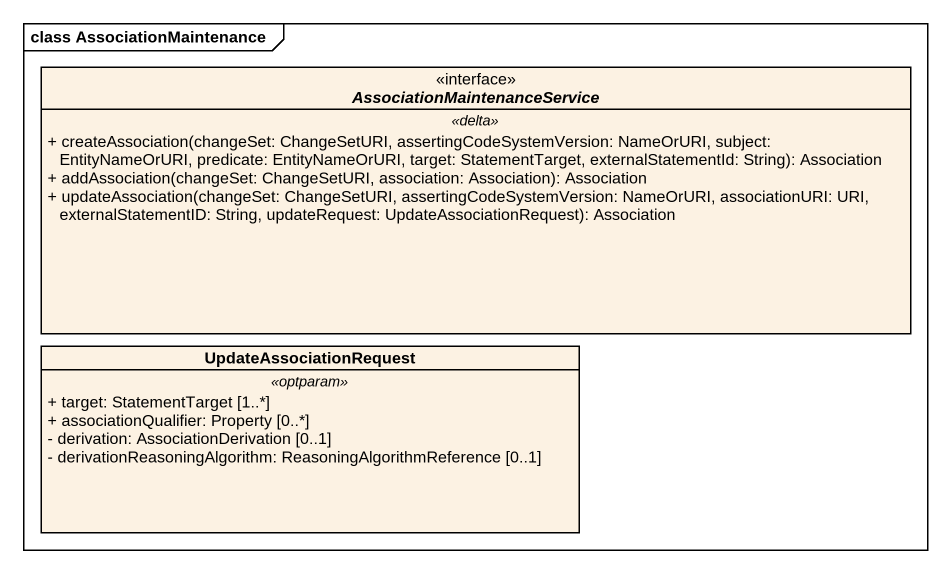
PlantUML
@startuml
mainframe class AssociationMaintenance
hide circle
hide empty members
skinparam classAttributeIconSize 0
interface "AssociationMaintenanceService" as AssociationMaintenanceServic <<interface>> {
  .. <<delta>> ..
  + createAssociation(changeSet: ChangeSetURI, assertingCodeSystemVersion: NameOrURI, subject: EntityNameOrURI, predicate: EntityNameOrURI, target: StatementTarget, externalStatementId: String): Association
  + addAssociation(changeSet: ChangeSetURI, association: Association): Association
  + updateAssociation(changeSet: ChangeSetURI, assertingCodeSystemVersion: NameOrURI, associationURI: URI, externalStatementID: String, updateRequest: UpdateAssociationRequest): Association
}
class UpdateAssociationRequest {
  .. <<optparam>> ..
  + target: StatementTarget [1..*]
  + associationQualifier: Property [0..*]
  - derivation: AssociationDerivation [0..1]
  - derivationReasoningAlgorithm: ReasoningAlgorithmReference [0..1]
}
@enduml
